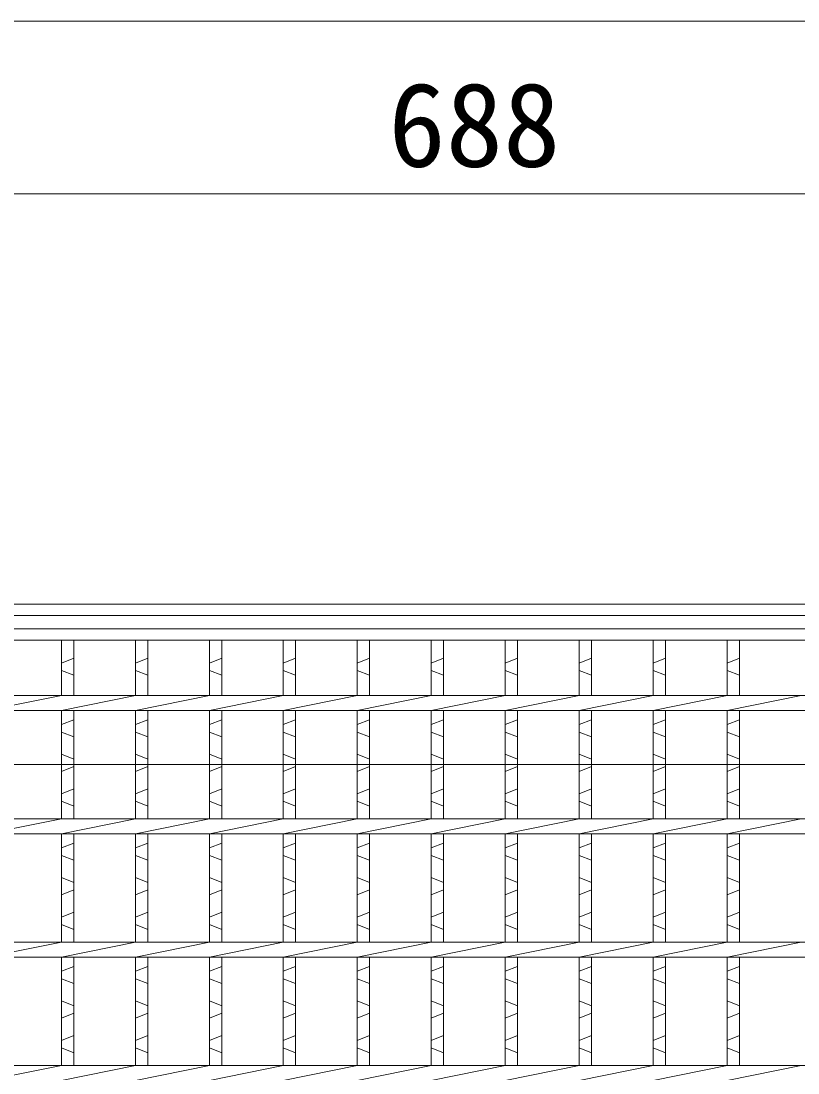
# Model space of a CAD drawing. Units: millimetres, scale not verified. Extents: x 42559 to 133118, y -58351 to -47326.
# Drawn here: x 55276.4 to 55591.5, y -50743.4 to -50316.9 of the extents above; entities that cross this region are included whole.
import ezdxf
from ezdxf.enums import TextEntityAlignment as Align

# ---------------------------------------------------------------- set-up
doc = ezdxf.new("R2010")
doc.units = ezdxf.units.MM
doc.header["$LTSCALE"] = 23
doc.linetypes.add('USER1', pattern=[1.35, 0.75, -0.6])
doc.linetypes.add('USER2', pattern=[3, 2, -1])
for name, color, linetype, lineweight in [('エンボス', 4, 'Continuous', 5), ('グレーチング', 7, 'USER1', 13), ('受枠', 3, 'Continuous', 9), ('寸法線', 7, 'Continuous', 13), ('本体', 2, 'Continuous', 13)]:
    doc.layers.add(name, color=color, linetype=linetype, lineweight=lineweight)
doc.styles.add('ＭＳ ゴシック', font='')
doc.styles.get('ＭＳ ゴシック').set_extended_font_data('MS Gothic')

msp = doc.modelspace()

# ---------------------------------------------------------------- linework, layer by layer
at = {"layer": 'エンボス'}
for p, q in [((55292.75, -50577.15), (55297.75, -50575.15)), ((55322.75, -50577.15), (55327.75, -50575.15)), ((55352.75, -50577.15), (55357.75, -50575.15)), ((55382.75, -50577.15), (55387.75, -50575.15)), ((55412.75, -50577.15), (55417.75, -50575.15)), ((55442.75, -50577.15), (55447.75, -50575.15)), ((55472.75, -50577.15), (55477.75, -50575.15)), ((55502.75, -50577.15), (55507.75, -50575.15)), ((55532.75, -50577.15), (55537.75, -50575.15)), ((55562.75, -50577.15), (55567.75, -50575.15)), ((55297.75, -50582.15), (55292.75, -50580.15)), ((55327.75, -50582.15), (55322.75, -50580.15)), ((55357.75, -50582.15), (55352.75, -50580.15)), ((55387.75, -50582.15), (55382.75, -50580.15)), ((55417.75, -50582.15), (55412.75, -50580.15)), ((55447.75, -50582.15), (55442.75, -50580.15)), ((55477.75, -50582.15), (55472.75, -50580.15)), ((55507.75, -50582.15), (55502.75, -50580.15)), ((55537.75, -50582.15), (55532.75, -50580.15)), ((55567.75, -50582.15), (55562.75, -50580.15)), ((55292.75, -50602.15), (55297.75, -50600.15)), ((55322.75, -50602.15), (55327.75, -50600.15)), ((55352.75, -50602.15), (55357.75, -50600.15)), ((55382.75, -50602.15), (55387.75, -50600.15)), ((55412.75, -50602.15), (55417.75, -50600.15)), ((55442.75, -50602.15), (55447.75, -50600.15)), ((55472.75, -50602.15), (55477.75, -50600.15)), ((55502.75, -50602.15), (55507.75, -50600.15)), ((55532.75, -50602.15), (55537.75, -50600.15)), ((55562.75, -50602.15), (55567.75, -50600.15)), ((55297.75, -50607.15), (55292.75, -50605.15)), ((55327.75, -50607.15), (55322.75, -50605.15)), ((55357.75, -50607.15), (55352.75, -50605.15)), ((55387.75, -50607.15), (55382.75, -50605.15)), ((55417.75, -50607.15), (55412.75, -50605.15)), ((55447.75, -50607.15), (55442.75, -50605.15)), ((55477.75, -50607.15), (55472.75, -50605.15)), ((55507.75, -50607.15), (55502.75, -50605.15)), ((55537.75, -50607.15), (55532.75, -50605.15)), ((55567.75, -50607.15), (55562.75, -50605.15)), ((55292.75, -50614.15), (55297.75, -50616.15)), ((55322.75, -50614.15), (55327.75, -50616.15)), ((55352.75, -50614.15), (55357.75, -50616.15)), ((55382.75, -50614.15), (55387.75, -50616.15)), ((55412.75, -50614.15), (55417.75, -50616.15)), ((55442.75, -50614.15), (55447.75, -50616.15)), ((55472.75, -50614.15), (55477.75, -50616.15)), ((55502.75, -50614.15), (55507.75, -50616.15)), ((55532.75, -50614.15), (55537.75, -50616.15)), ((55562.75, -50614.15), (55567.75, -50616.15)), ((55297.75, -50619.15), (55292.75, -50621.15)), ((55327.75, -50619.15), (55322.75, -50621.15)), ((55357.75, -50619.15), (55352.75, -50621.15)), ((55387.75, -50619.15), (55382.75, -50621.15)), ((55417.75, -50619.15), (55412.75, -50621.15)), ((55447.75, -50619.15), (55442.75, -50621.15)), ((55477.75, -50619.15), (55472.75, -50621.15)), ((55507.75, -50619.15), (55502.75, -50621.15)), ((55537.75, -50619.15), (55532.75, -50621.15)), ((55567.75, -50619.15), (55562.75, -50621.15)), ((55292.75, -50630.15), (55297.75, -50628.15)), ((55322.75, -50630.15), (55327.75, -50628.15)), ((55352.75, -50630.15), (55357.75, -50628.15)), ((55382.75, -50630.15), (55387.75, -50628.15)), ((55412.75, -50630.15), (55417.75, -50628.15)), ((55442.75, -50630.15), (55447.75, -50628.15)), ((55472.75, -50630.15), (55477.75, -50628.15)), ((55502.75, -50630.15), (55507.75, -50628.15)), ((55532.75, -50630.15), (55537.75, -50628.15)), ((55562.75, -50630.15), (55567.75, -50628.15)), ((55297.75, -50635.15), (55292.75, -50633.15)), ((55327.75, -50635.15), (55322.75, -50633.15)), ((55357.75, -50635.15), (55352.75, -50633.15)), ((55387.75, -50635.15), (55382.75, -50633.15)), ((55417.75, -50635.15), (55412.75, -50633.15)), ((55447.75, -50635.15), (55442.75, -50633.15)), ((55477.75, -50635.15), (55472.75, -50633.15)), ((55507.75, -50635.15), (55502.75, -50633.15)), ((55537.75, -50635.15), (55532.75, -50633.15)), ((55567.75, -50635.15), (55562.75, -50633.15)), ((55292.75, -50652.15), (55297.75, -50650.15)), ((55322.75, -50652.15), (55327.75, -50650.15)), ((55352.75, -50652.15), (55357.75, -50650.15)), ((55382.75, -50652.15), (55387.75, -50650.15)), ((55412.75, -50652.15), (55417.75, -50650.15)), ((55442.75, -50652.15), (55447.75, -50650.15)), ((55472.75, -50652.15), (55477.75, -50650.15)), ((55502.75, -50652.15), (55507.75, -50650.15)), ((55532.75, -50652.15), (55537.75, -50650.15)), ((55562.75, -50652.15), (55567.75, -50650.15)), ((55297.75, -50657.15), (55292.75, -50655.15)), ((55327.75, -50657.15), (55322.75, -50655.15)), ((55357.75, -50657.15), (55352.75, -50655.15)), ((55387.75, -50657.15), (55382.75, -50655.15)), ((55417.75, -50657.15), (55412.75, -50655.15)), ((55447.75, -50657.15), (55442.75, -50655.15)), ((55477.75, -50657.15), (55472.75, -50655.15)), ((55507.75, -50657.15), (55502.75, -50655.15)), ((55537.75, -50657.15), (55532.75, -50655.15)), ((55567.75, -50657.15), (55562.75, -50655.15)), ((55292.75, -50664.15), (55297.75, -50666.15)), ((55322.75, -50664.15), (55327.75, -50666.15)), ((55352.75, -50664.15), (55357.75, -50666.15)), ((55382.75, -50664.15), (55387.75, -50666.15)), ((55412.75, -50664.15), (55417.75, -50666.15)), ((55442.75, -50664.15), (55447.75, -50666.15)), ((55472.75, -50664.15), (55477.75, -50666.15)), ((55502.75, -50664.15), (55507.75, -50666.15)), ((55532.75, -50664.15), (55537.75, -50666.15)), ((55562.75, -50664.15), (55567.75, -50666.15)), ((55297.75, -50669.15), (55292.75, -50671.15)), ((55327.75, -50669.15), (55322.75, -50671.15)), ((55357.75, -50669.15), (55352.75, -50671.15)), ((55387.75, -50669.15), (55382.75, -50671.15)), ((55417.75, -50669.15), (55412.75, -50671.15)), ((55447.75, -50669.15), (55442.75, -50671.15)), ((55477.75, -50669.15), (55472.75, -50671.15)), ((55507.75, -50669.15), (55502.75, -50671.15)), ((55537.75, -50669.15), (55532.75, -50671.15)), ((55567.75, -50669.15), (55562.75, -50671.15)), ((55292.75, -50680.15), (55297.75, -50678.15)), ((55322.75, -50680.15), (55327.75, -50678.15)), ((55352.75, -50680.15), (55357.75, -50678.15)), ((55382.75, -50680.15), (55387.75, -50678.15)), ((55412.75, -50680.15), (55417.75, -50678.15)), ((55442.75, -50680.15), (55447.75, -50678.15)), ((55472.75, -50680.15), (55477.75, -50678.15)), ((55502.75, -50680.15), (55507.75, -50678.15)), ((55532.75, -50680.15), (55537.75, -50678.15)), ((55562.75, -50680.15), (55567.75, -50678.15)), ((55297.75, -50685.15), (55292.75, -50683.15)), ((55327.75, -50685.15), (55322.75, -50683.15)), ((55357.75, -50685.15), (55352.75, -50683.15)), ((55387.75, -50685.15), (55382.75, -50683.15)), ((55417.75, -50685.15), (55412.75, -50683.15)), ((55447.75, -50685.15), (55442.75, -50683.15)), ((55477.75, -50685.15), (55472.75, -50683.15)), ((55507.75, -50685.15), (55502.75, -50683.15)), ((55537.75, -50685.15), (55532.75, -50683.15)), ((55567.75, -50685.15), (55562.75, -50683.15)), ((55292.75, -50702.15), (55297.75, -50700.15)), ((55322.75, -50702.15), (55327.75, -50700.15)), ((55352.75, -50702.15), (55357.75, -50700.15)), ((55382.75, -50702.15), (55387.75, -50700.15)), ((55412.75, -50702.15), (55417.75, -50700.15)), ((55442.75, -50702.15), (55447.75, -50700.15)), ((55472.75, -50702.15), (55477.75, -50700.15)), ((55502.75, -50702.15), (55507.75, -50700.15)), ((55532.75, -50702.15), (55537.75, -50700.15)), ((55562.75, -50702.15), (55567.75, -50700.15)), ((55297.75, -50707.15), (55292.75, -50705.15)), ((55327.75, -50707.15), (55322.75, -50705.15)), ((55357.75, -50707.15), (55352.75, -50705.15)), ((55387.75, -50707.15), (55382.75, -50705.15)), ((55417.75, -50707.15), (55412.75, -50705.15)), ((55447.75, -50707.15), (55442.75, -50705.15)), ((55477.75, -50707.15), (55472.75, -50705.15)), ((55507.75, -50707.15), (55502.75, -50705.15)), ((55537.75, -50707.15), (55532.75, -50705.15)), ((55567.75, -50707.15), (55562.75, -50705.15)), ((55292.75, -50714.15), (55297.75, -50716.15)), ((55322.75, -50714.15), (55327.75, -50716.15)), ((55352.75, -50714.15), (55357.75, -50716.15)), ((55382.75, -50714.15), (55387.75, -50716.15)), ((55412.75, -50714.15), (55417.75, -50716.15)), ((55442.75, -50714.15), (55447.75, -50716.15)), ((55472.75, -50714.15), (55477.75, -50716.15)), ((55502.75, -50714.15), (55507.75, -50716.15)), ((55532.75, -50714.15), (55537.75, -50716.15)), ((55562.75, -50714.15), (55567.75, -50716.15)), ((55297.75, -50719.15), (55292.75, -50721.15)), ((55327.75, -50719.15), (55322.75, -50721.15)), ((55357.75, -50719.15), (55352.75, -50721.15)), ((55387.75, -50719.15), (55382.75, -50721.15)), ((55417.75, -50719.15), (55412.75, -50721.15)), ((55447.75, -50719.15), (55442.75, -50721.15)), ((55477.75, -50719.15), (55472.75, -50721.15)), ((55507.75, -50719.15), (55502.75, -50721.15)), ((55537.75, -50719.15), (55532.75, -50721.15)), ((55567.75, -50719.15), (55562.75, -50721.15)), ((55292.75, -50730.15), (55297.75, -50728.15)), ((55322.75, -50730.15), (55327.75, -50728.15)), ((55352.75, -50730.15), (55357.75, -50728.15)), ((55382.75, -50730.15), (55387.75, -50728.15)), ((55412.75, -50730.15), (55417.75, -50728.15)), ((55442.75, -50730.15), (55447.75, -50728.15)), ((55472.75, -50730.15), (55477.75, -50728.15)), ((55502.75, -50730.15), (55507.75, -50728.15)), ((55532.75, -50730.15), (55537.75, -50728.15)), ((55562.75, -50730.15), (55567.75, -50728.15)), ((55297.75, -50735.15), (55292.75, -50733.15)), ((55327.75, -50735.15), (55322.75, -50733.15)), ((55357.75, -50735.15), (55352.75, -50733.15)), ((55387.75, -50735.15), (55382.75, -50733.15)), ((55417.75, -50735.15), (55412.75, -50733.15)), ((55447.75, -50735.15), (55442.75, -50733.15)), ((55477.75, -50735.15), (55472.75, -50733.15)), ((55507.75, -50735.15), (55502.75, -50733.15)), ((55537.75, -50735.15), (55532.75, -50733.15)), ((55567.75, -50735.15), (55562.75, -50733.15))]:
    msp.add_line(p, q, dxfattribs=at)
at = {"layer": 'グレーチング', "linetype": 'Continuous', "lineweight": 9}
for p, q in [((54969.75, -50563.36), (55950.75, -50563.36)), ((54969.75, -50567.86), (55950.75, -50567.86)), ((55292.75, -50567.86), (55292.75, -50590.36)), ((55297.75, -50567.86), (55297.75, -50590.36)), ((55322.75, -50567.86), (55322.75, -50590.36)), ((55327.75, -50567.86), (55327.75, -50590.36)), ((55352.75, -50567.86), (55352.75, -50590.36)), ((55357.75, -50567.86), (55357.75, -50590.36)), ((55382.75, -50567.86), (55382.75, -50590.36)), ((55387.75, -50567.86), (55387.75, -50590.36)), ((55412.75, -50567.86), (55412.75, -50590.36)), ((55417.75, -50567.86), (55417.75, -50590.36)), ((55442.75, -50567.86), (55442.75, -50590.36)), ((55447.75, -50567.86), (55447.75, -50590.36)), ((55472.75, -50567.86), (55472.75, -50590.36)), ((55477.75, -50567.86), (55477.75, -50590.36)), ((55502.75, -50567.86), (55502.75, -50590.36)), ((55507.75, -50567.86), (55507.75, -50590.36)), ((55532.75, -50567.86), (55532.75, -50590.36)), ((55537.75, -50567.86), (55537.75, -50590.36)), ((55562.75, -50567.86), (55562.75, -50590.36)), ((55567.75, -50567.86), (55567.75, -50590.36)), ((54969.75, -50590.36), (55950.75, -50590.36)), ((55262.75, -50596.36), (55292.75, -50590.36)), ((55292.75, -50596.36), (55322.75, -50590.36)), ((55322.75, -50596.36), (55352.75, -50590.36)), ((55352.75, -50596.36), (55382.75, -50590.36)), ((55382.75, -50596.36), (55412.75, -50590.36)), ((55412.75, -50596.36), (55442.75, -50590.36)), ((55442.75, -50596.36), (55472.75, -50590.36)), ((55472.75, -50596.36), (55502.75, -50590.36)), ((55502.75, -50596.36), (55532.75, -50590.36)), ((55532.75, -50596.36), (55562.75, -50590.36)), ((55562.75, -50596.36), (55592.75, -50590.36)), ((54969.75, -50596.36), (55950.75, -50596.36)), ((55292.75, -50596.36), (55292.75, -50640.36)), ((55297.75, -50596.36), (55297.75, -50640.36)), ((55322.75, -50596.36), (55322.75, -50640.36)), ((55327.75, -50596.36), (55327.75, -50640.36)), ((55352.75, -50596.36), (55352.75, -50640.36)), ((55357.75, -50596.36), (55357.75, -50640.36)), ((55382.75, -50596.36), (55382.75, -50640.36)), ((55387.75, -50596.36), (55387.75, -50640.36)), ((55412.75, -50596.36), (55412.75, -50640.36)), ((55417.75, -50596.36), (55417.75, -50640.36)), ((55442.75, -50596.36), (55442.75, -50640.36)), ((55447.75, -50596.36), (55447.75, -50640.36)), ((55472.75, -50596.36), (55472.75, -50640.36)), ((55477.75, -50596.36), (55477.75, -50640.36)), ((55502.75, -50596.36), (55502.75, -50640.36)), ((55507.75, -50596.36), (55507.75, -50640.36)), ((55532.75, -50596.36), (55532.75, -50640.36)), ((55537.75, -50596.36), (55537.75, -50640.36)), ((55562.75, -50596.36), (55562.75, -50640.36)), ((55567.75, -50596.36), (55567.75, -50640.36)), ((54969.75, -50640.36), (55950.75, -50640.36)), ((55262.75, -50646.36), (55292.75, -50640.36)), ((55292.75, -50646.36), (55322.75, -50640.36)), ((55322.75, -50646.36), (55352.75, -50640.36)), ((55352.75, -50646.36), (55382.75, -50640.36)), ((55382.75, -50646.36), (55412.75, -50640.36)), ((55412.75, -50646.36), (55442.75, -50640.36)), ((55442.75, -50646.36), (55472.75, -50640.36)), ((55472.75, -50646.36), (55502.75, -50640.36)), ((55502.75, -50646.36), (55532.75, -50640.36)), ((55532.75, -50646.36), (55562.75, -50640.36)), ((55562.75, -50646.36), (55592.75, -50640.36)), ((54969.75, -50646.36), (55950.75, -50646.36)), ((55292.75, -50646.36), (55292.75, -50690.36)), ((55297.75, -50646.36), (55297.75, -50690.36)), ((55322.75, -50646.36), (55322.75, -50690.36)), ((55327.75, -50646.36), (55327.75, -50690.36)), ((55352.75, -50646.36), (55352.75, -50690.36)), ((55357.75, -50646.36), (55357.75, -50690.36)), ((55382.75, -50646.36), (55382.75, -50690.36)), ((55387.75, -50646.36), (55387.75, -50690.36)), ((55412.75, -50646.36), (55412.75, -50690.36)), ((55417.75, -50646.36), (55417.75, -50690.36)), ((55442.75, -50646.36), (55442.75, -50690.36)), ((55447.75, -50646.36), (55447.75, -50690.36)), ((55472.75, -50646.36), (55472.75, -50690.36)), ((55477.75, -50646.36), (55477.75, -50690.36)), ((55502.75, -50646.36), (55502.75, -50690.36)), ((55507.75, -50646.36), (55507.75, -50690.36)), ((55532.75, -50646.36), (55532.75, -50690.36)), ((55537.75, -50646.36), (55537.75, -50690.36)), ((55562.75, -50646.36), (55562.75, -50690.36)), ((55567.75, -50646.36), (55567.75, -50690.36)), ((54969.75, -50690.36), (55950.75, -50690.36)), ((55262.75, -50696.36), (55292.75, -50690.36)), ((55292.75, -50696.36), (55322.75, -50690.36)), ((55322.75, -50696.36), (55352.75, -50690.36)), ((55352.75, -50696.36), (55382.75, -50690.36)), ((55382.75, -50696.36), (55412.75, -50690.36)), ((55412.75, -50696.36), (55442.75, -50690.36)), ((55442.75, -50696.36), (55472.75, -50690.36)), ((55472.75, -50696.36), (55502.75, -50690.36)), ((55502.75, -50696.36), (55532.75, -50690.36)), ((55532.75, -50696.36), (55562.75, -50690.36)), ((55562.75, -50696.36), (55592.75, -50690.36)), ((54969.75, -50696.36), (55950.75, -50696.36)), ((55292.75, -50696.36), (55292.75, -50740.36)), ((55297.75, -50696.36), (55297.75, -50740.36)), ((55322.75, -50696.36), (55322.75, -50740.36)), ((55327.75, -50696.36), (55327.75, -50740.36)), ((55352.75, -50696.36), (55352.75, -50740.36)), ((55357.75, -50696.36), (55357.75, -50740.36)), ((55382.75, -50696.36), (55382.75, -50740.36)), ((55387.75, -50696.36), (55387.75, -50740.36)), ((55412.75, -50696.36), (55412.75, -50740.36)), ((55417.75, -50696.36), (55417.75, -50740.36)), ((55442.75, -50696.36), (55442.75, -50740.36)), ((55447.75, -50696.36), (55447.75, -50740.36)), ((55472.75, -50696.36), (55472.75, -50740.36)), ((55477.75, -50696.36), (55477.75, -50740.36)), ((55502.75, -50696.36), (55502.75, -50740.36)), ((55507.75, -50696.36), (55507.75, -50740.36)), ((55532.75, -50696.36), (55532.75, -50740.36)), ((55537.75, -50696.36), (55537.75, -50740.36)), ((55562.75, -50696.36), (55562.75, -50740.36)), ((55567.75, -50696.36), (55567.75, -50740.36)), ((54969.75, -50740.36), (55950.75, -50740.36)), ((55262.75, -50746.36), (55292.75, -50740.36)), ((55292.75, -50746.36), (55322.75, -50740.36)), ((55322.75, -50746.36), (55352.75, -50740.36)), ((55352.75, -50746.36), (55382.75, -50740.36)), ((55382.75, -50746.36), (55412.75, -50740.36)), ((55412.75, -50746.36), (55442.75, -50740.36)), ((55442.75, -50746.36), (55472.75, -50740.36)), ((55472.75, -50746.36), (55502.75, -50740.36)), ((55502.75, -50746.36), (55532.75, -50740.36)), ((55532.75, -50746.36), (55562.75, -50740.36)), ((55562.75, -50746.36), (55592.75, -50740.36))]:
    msp.add_line(p, q, dxfattribs=at)
at = {"layer": '受枠'}
for p, q in [((55959.25, -50553.36), (54961.25, -50553.36)), ((55954.75, -50557.86), (54965.75, -50557.86)), ((55954.75, -50618.36), (54965.75, -50618.36))]:
    msp.add_line(p, q, dxfattribs=at)
at = {"layer": '寸法線'}
for p, q in [((54961.25, -50316.88), (55959.25, -50316.88)), ((55116.25, -50386.88), (55804.25, -50386.88))]:
    msp.add_line(p, q, dxfattribs=at)
at = {"layer": '本体'}
msp.add_line((54961.25, -50553.36), (55959.25, -50553.36), dxfattribs=at)
at = {"layer": '本体', "linetype": 'USER2', "lineweight": 9}
msp.add_line((54961.25, -50618.36), (55959.25, -50618.36), dxfattribs=at)

# ---------------------------------------------------------------- texts
at = {"layer": '寸法線', "style": 'ＭＳ ゴシック'}
msp.add_text('688', height=34.18, dxfattribs=at).set_placement((55460.25, -50358.88), align=Align.MIDDLE_CENTER)

doc.saveas('drawing.dxf')
